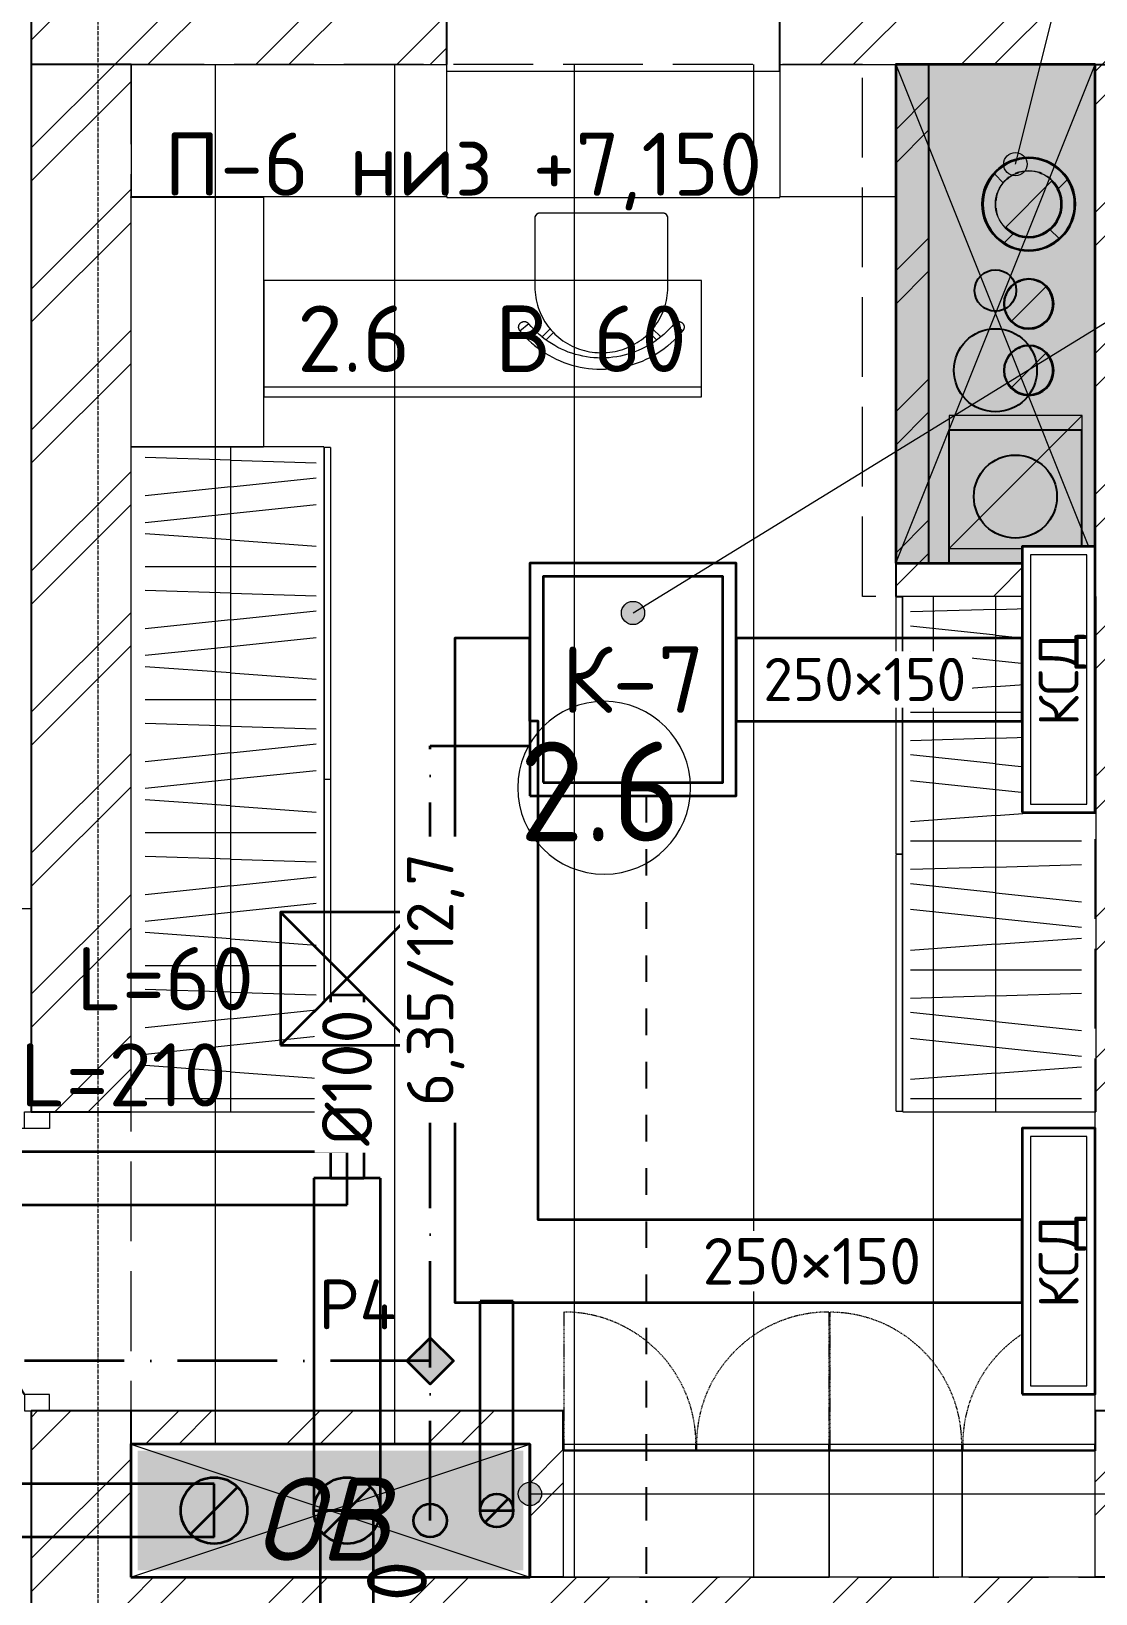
# Model space of a CAD drawing. Header units: millimetres. Extents: x -5016 to 22834, y -6019 to 18943.
# Drawn here: x 12400 to 15602, y 9000 to 13700 of the extents above; entities that cross this region are included whole.
import ezdxf
from ezdxf.enums import TextEntityAlignment as Align

# ---------------------------------------------------------------- set-up
doc = ezdxf.new("R2010")
doc.units = ezdxf.units.MM
for name, pattern in [('ОВ_ПУНКТ', [160, 80, -80]), ('ОВ_ШП', [460, 300, -80, 0, -80]), ('ОВ_ШТРИХ', [330, 240, -90]), ('Осевая 12-2-2', [16, 12, -2, 0, -2]), ('Сверху', [3.96875, 2.38125, -1.5875])]:
    doc.linetypes.add(name, pattern=pattern)
for name, color, linetype, lineweight in [('A-AREA-IDEN', 8, 'Continuous', 13), ('A-COLS', 8, 'Continuous', 13), ('A-DETL-GENF', 9, 'Continuous', 13), ('A-DOOR', 8, 'Continuous', 13), ('A-FLOR', 9, 'Continuous', 13), ('A-GLAZ', 8, 'Continuous', 13), ('A-WALL', 8, 'Continuous', 13), ('A-WALL-PATT', 8, 'Continuous', 13), ('G-ANNO-TEXT', 8, 'Continuous', 13), ('I-FURN', 9, 'Continuous', 13), ('S-GRID', 8, 'Continuous', 13), ('АР_подложка', 8, 'Continuous', 13), ('ОВ_В', 32, 'Continuous', 35), ('ОВ_выноски', 7, 'Continuous', 18), ('ОВ_Дренаж', 4, 'Continuous', 25), ('ОВ_зоны', 5, 'Continuous', 18), ('ОВ_марки', 7, 'Continuous', 18), ('ОВ_П', 5, 'Continuous', 35), ('ОВ_Рец', 6, 'Continuous', 35), ('ОВ_Фреон', 6, 'Continuous', 35), ('ОВ_шахты', 7, 'Continuous', 35)]:
    doc.layers.add(name, color=color, linetype=linetype, lineweight=lineweight)
doc.layers.add('A-DETL', color=9, linetype='Continuous', lineweight=13, true_color=0xc200a600)
doc.styles.add('GOST', font='isocpeur.ttf', dxfattribs={"width": 0.9})
doc.styles.add('GOST Common', font='GOST_Common.ttf', dxfattribs={"height": 300})
doc.styles.add('ISOCPEUR_I', font='isocpeui.ttf', dxfattribs={"height": 250})
pattern_1 = [(45, (0, 0), (-212.132, 212.132), []), (45, (0, 100), (-212.132, 212.132), [])]

# ---------------------------------------------------------------- blocks, each defined once
blk = doc.blocks.new('INT 18 Шкаф - INT 18 Шкаф-1564803-Этаж 2 - Планировка')
at = {"layer": 'A-DETL-GENF'}
for p, q in [((-960, 307), (-960, -207)), ((-880, 50), (-861.2, 307)), ((-827, 307), (-800, 50)), ((-720, 50), (-747, 307)), ((-640, 50), (-632.1, 307)), ((-560, 307), (-560, -207)), ((-480, 50), (-461.2, 307)), ((-427, 307), (-400, 50)), ((-320, 50), (-347, 307)), ((-240, 50), (-232.1, 307)), ((-160, 307), (-160, -207)), ((-80, 50), (-61.2, 307)), ((-27, 307), (0, 50)), ((80, 50), (53, 307)), ((160, 50), (167.9, 307)), ((240, 307), (240, -207)), ((320, 50), (338.8, 307)), ((373, 307), (400, 50)), ((480, 50), (453, 307)), ((560, 50), (567.9, 307)), ((640, 307), (640, -207)), ((720, 50), (738.8, 307)), ((773, 307), (800, 50)), ((880, 50), (853, 307)), ((960, 50), (967.9, 307)), ((-1000, 50), (-600, 50)), ((-880, 50), (-898.8, -207)), ((-800, 50), (-773, -207)), ((-720, 50), (-693, -207)), ((-640, 50), (-647.9, -207)), ((-600, 50), (-200, 50)), ((-480, 50), (-498.8, -207)), ((-400, 50), (-373, -207)), ((-320, 50), (-293, -207)), ((-240, 50), (-247.9, -207)), ((-200, 50), (200, 50)), ((-80, 50), (-98.8, -207)), ((0, 50), (27, -207)), ((80, 50), (107, -207)), ((160, 50), (152.1, -207)), ((200, 50), (600, 50)), ((320, 50), (301.2, -207)), ((400, 50), (427, -207)), ((480, 50), (507, -207)), ((560, 50), (552.1, -207)), ((600, 50), (1000, 50)), ((720, 50), (701.2, -207)), ((800, 50), (827, -207)), ((880, 50), (907, -207)), ((960, 50), (952.1, -207))]:
    blk.add_line(p, q, dxfattribs=at)
at = {"layer": 'I-FURN'}
for p, q in [((-1000, 350), (1000, 350)), ((-1000, 350), (-1000, -230)), ((1000, -230), (1000, 350)), ((1000, -230), (-1000, -230)), ((-998.5, -232), (-0.8, -232)), ((-998.5, -232), (-998.5, -250)), ((-0.8, -250), (-0.8, -232)), ((0.8, -232), (998.5, -232)), ((0.8, -232), (0.8, -250)), ((998.5, -250), (998.5, -232)), ((-0.8, -250), (-998.5, -250)), ((998.5, -250), (0.8, -250))]:
    blk.add_line(p, q, dxfattribs=at)
blk = doc.blocks.new('INT 19 Дверь межкомнатная одностворчатая - 900 х 2370 _800_ Глухое П-НАР-1569046-Этаж 2 - Планировка')
at = {"layer": 'A-DOOR', "lineweight": 25}
blk.add_line((-400, 170), (292.8, 570), dxfattribs=at)
at = {"layer": 'A-DOOR'}
for p, q in [((-400, 170), (-450, 170)), ((-450, 170), (-450, 95)), ((-400, 95), (-400, 170)), ((400, 95), (400, 170)), ((400, 170), (450, 170)), ((450, 170), (450, 95)), ((-450, 95), (-400, 95)), ((450, 95), (400, 95))]:
    blk.add_line(p, q, dxfattribs=at)
blk.add_arc((-400, 170), 800, 360, 30, dxfattribs=at)
blk = doc.blocks.new('INT 20 Окно Прямоугольник 1ст - INT 20 Окно Прямоугольник 1ст 1000-3000h остекление-V7-Этаж 2 - Планировка')
at = {"layer": 'A-GLAZ'}
for p, q in [((460, 240), (-460, 240)), ((-500, 130), (-400, 130)), ((-470, 130), (-500, 130)), ((-470, 70), (-470, 130)), ((-400, 130), (-470, 130)), ((-470, 130), (-470, 70)), ((400, 130), (500, 130)), ((470, 130), (400, 130)), ((500, 130), (470, 130)), ((470, 130), (470, 70)), ((470, 70), (470, 130)), ((-500, 70), (-470, 70)), ((-400, 70), (-500, 70)), ((-470, 70), (-400, 70)), ((500, 70), (400, 70)), ((400, 70), (470, 70)), ((470, 70), (500, 70)), ((-500, -220), (500, -220)), ((500, -220), (500, -200))]:
    blk.add_line(p, q, dxfattribs=at)
blk = doc.blocks.new('INT 18 Шкаф-ящики - INT 18 Шкаф-ящики-1565588-Этаж 2 - Планировка')
at = {"layer": 'I-FURN'}
for p, q in [((500.75, 320), (-500.75, 320)), ((-500.75, 320), (-500.75, 318)), ((500.75, 318), (500.75, 320))]:
    blk.add_line(p, q, dxfattribs=at)
blk = doc.blocks.new('INT Стул Delo Нра - INT Стул Delo Нра-V12-Этаж 2 - Планировка')
at = {"layer": 'I-FURN'}
for p, q in [((2, 195), (-2, 195)), ((-2, 195), (2, 195)), ((-178.4, 147.6), (-154, 122.9)), ((-143.3, 133.4), (-165.6, 156.1)), ((165.6, 156.1), (143.4, 133.5)), ((154.2, 123.1), (178.4, 147.6)), ((-218.7, 107.5), (-245, 129)), ((245, 129), (218.7, 107.5)), ((-200, -3), (-200, -210)), ((200, -210), (200, -3)), ((-185, -225), (185, -225))]:
    blk.add_line(p, q, dxfattribs=at)
at = {"layer": 'I-FURN', "flags": 128}
for points in [[(0, 245), (-12.7, 244.7), (-25.3, 244), (-37.9, 242.7), (-50.5, 241), (-62.9, 238.7), (-75.3, 235.9), (-87.5, 232.7), (-99.6, 228.9), (-111.6, 224.7), (-123.3, 220), (-134.9, 214.8), (-146.3, 209.2), (-157.4, 203.1), (-168.2, 196.6), (-178.8, 189.7), (-189.1, 182.3), (-199.2, 174.6), (-200, 173.9)], [(200, 173.9), (190, 181.7), (179.7, 189.1), (169.2, 196), (158.3, 202.6), (147.2, 208.7), (135.9, 214.4), (124.3, 219.6), (112.6, 224.3), (100.7, 228.6), (88.6, 232.4), (76.3, 235.7), (64, 238.5), (51.5, 240.8), (39, 242.6), (26.4, 243.9), (13.8, 244.7), (1.1, 245), (0, 245)], [(-2, 195), (-9.9, 194.8), (-17.8, 194.4), (-25.7, 193.6), (-33.5, 192.5), (-41.3, 191.1), (-49.1, 189.3), (-56.7, 187.3), (-64.3, 184.9), (-71.8, 182.3), (-79.1, 179.4), (-86.3, 176.1), (-93.4, 172.6), (-100.4, 168.8), (-107.2, 164.8), (-113.8, 160.4), (-120.2, 155.8), (-126.5, 151), (-132.6, 145.9), (-138.4, 140.5), (-144, 134.9), (-149.4, 129.2), (-154.6, 123.2), (-159.5, 117), (-164.2, 110.6), (-168.6, 104), (-172.8, 97.2), (-176.6, 90.3), (-180.2, 83.3), (-183.5, 76.1), (-186.5, 68.7), (-189.3, 61.3), (-191.7, 53.8), (-193.8, 46.1), (-195.6, 38.4), (-197.1, 30.7), (-198.3, 22.8), (-199.2, 15), (-199.7, 7.1), (-200, -0.9), (-200, -3)], [(-178.5, 147.5), (-169.6, 154.5), (-160.4, 161.1), (-151, 167.3), (-141.3, 173.1), (-131.4, 178.6), (-121.3, 183.7), (-111, 188.3), (-100.5, 192.5), (-89.9, 196.3), (-79.1, 199.7), (-68.1, 202.7), (-57.1, 205.2), (-46, 207.2), (-34.8, 208.8), (-23.6, 210), (-12.3, 210.7), (-1, 211), (0, 211)], [(0, 211), (11.3, 210.8), (22.6, 210.1), (33.8, 209), (45, 207.4), (56.2, 205.4), (67.2, 202.9), (78.1, 200), (88.9, 196.6), (99.6, 192.9), (110.1, 188.7), (120.4, 184.1), (130.6, 179.1), (140.5, 173.6), (150.2, 167.8), (159.6, 161.6), (168.8, 155), (177.8, 148.1), (178.5, 147.5)], [(200, -3), (199.8, 4.9), (199.4, 12.8), (198.6, 20.7), (197.5, 28.5), (196.1, 36.3), (194.3, 44.1), (192.3, 51.7), (189.9, 59.3), (187.3, 66.8), (184.4, 74.1), (181.1, 81.3), (177.6, 88.4), (173.8, 95.4), (169.8, 102.2), (165.4, 108.8), (160.8, 115.2), (156, 121.5), (150.9, 127.6), (145.5, 133.4), (139.9, 139), (134.2, 144.4), (128.2, 149.6), (122, 154.5), (115.6, 159.2), (109, 163.6), (102.2, 167.8), (95.3, 171.6), (88.3, 175.2), (81.1, 178.5), (73.7, 181.5), (66.3, 184.3), (58.8, 186.7), (51.1, 188.8), (43.4, 190.6), (35.7, 192.1), (27.8, 193.3), (20, 194.2), (12.1, 194.7), (4.1, 195), (2, 195)], [(-200, 173.9), (-209.7, 165.7), (-219, 157.1), (-228, 148.2), (-236.6, 138.9), (-244.8, 129.2), (-245, 129)], [(-218.7, 107.5), (-211.4, 116.1), (-203.7, 124.4), (-195.7, 132.3), (-187.4, 140), (-178.7, 147.3), (-178.5, 147.5)], [(178.5, 147.5), (187.2, 140.2), (195.5, 132.5), (203.5, 124.6), (211.2, 116.3), (218.5, 107.7), (218.7, 107.5)], [(245, 129), (236.8, 138.6), (228.2, 147.9), (219.2, 156.9), (209.9, 165.5), (200.2, 173.7), (200, 173.9)], [(-218.7, 107.5), (-219.1, 106.9), (-219.6, 106.4), (-220.1, 106), (-220.6, 105.5), (-221.1, 105.1), (-221.6, 104.6), (-222.2, 104.2), (-222.8, 103.9), (-223.3, 103.5), (-223.9, 103.2), (-224.5, 102.9), (-225.2, 102.6), (-225.8, 102.3), (-226.4, 102.1), (-227.1, 101.9), (-227.7, 101.7), (-228.4, 101.6), (-229.1, 101.5), (-229.7, 101.4), (-230.4, 101.3), (-231.1, 101.2), (-231.8, 101.2), (-232.5, 101.2), (-233.1, 101.3), (-233.8, 101.3), (-234.5, 101.4), (-235.2, 101.6), (-235.8, 101.7), (-236.5, 101.9), (-237.1, 102.1), (-237.8, 102.3), (-238.4, 102.5), (-239, 102.8), (-239.6, 103.1), (-240.2, 103.4), (-240.8, 103.8), (-241.4, 104.2), (-241.9, 104.5), (-242.5, 105), (-243, 105.4), (-243.5, 105.9), (-244, 106.3), (-244.5, 106.8), (-244.9, 107.3), (-245.3, 107.9), (-245.7, 108.4), (-246.1, 109), (-246.5, 109.6), (-246.8, 110.1), (-247.1, 110.8), (-247.4, 111.4), (-247.7, 112), (-247.9, 112.6), (-248.1, 113.3), (-248.3, 113.9), (-248.5, 114.6), (-248.6, 115.3), (-248.7, 115.9), (-248.8, 116.6), (-248.8, 117.3), (-248.8, 118), (-248.8, 118.6), (-248.8, 119.3), (-248.8, 120), (-248.7, 120.7), (-248.6, 121.4), (-248.4, 122), (-248.3, 122.7), (-248.1, 123.3), (-247.8, 124), (-247.6, 124.6), (-247.3, 125.2), (-247, 125.8), (-246.7, 126.4), (-246.4, 127), (-246, 127.6), (-245.6, 128.2), (-245.2, 128.7), (-245, 129)], [(245, 129), (245.4, 128.5), (245.8, 127.9), (246.2, 127.3), (246.5, 126.8), (246.9, 126.2), (247.2, 125.6), (247.5, 124.9), (247.7, 124.3), (248, 123.7), (248.2, 123), (248.3, 122.4), (248.5, 121.7), (248.6, 121), (248.7, 120.4), (248.8, 119.7), (248.8, 119), (248.8, 118.3), (248.8, 117.7), (248.8, 117), (248.7, 116.3), (248.6, 115.6), (248.5, 115), (248.4, 114.3), (248.2, 113.6), (248, 113), (247.8, 112.3), (247.6, 111.7), (247.3, 111.1), (247, 110.5), (246.7, 109.9), (246.3, 109.3), (245.9, 108.7), (245.6, 108.2), (245.1, 107.6), (244.7, 107.1), (244.2, 106.6), (243.8, 106.1), (243.3, 105.6), (242.8, 105.2), (242.2, 104.8), (241.7, 104.4), (241.1, 104), (240.5, 103.6), (240, 103.3), (239.4, 103), (238.7, 102.7), (238.1, 102.4), (237.5, 102.2), (236.8, 102), (236.2, 101.8), (235.5, 101.6), (234.8, 101.5), (234.2, 101.4), (233.5, 101.3), (232.8, 101.3), (232.1, 101.2), (231.5, 101.2), (230.8, 101.3), (230.1, 101.3), (229.4, 101.4), (228.8, 101.5), (228.1, 101.6), (227.4, 101.8), (226.8, 102), (226.1, 102.2), (225.5, 102.5), (224.9, 102.7), (224.3, 103), (223.7, 103.3), (223.1, 103.7), (222.5, 104), (221.9, 104.4), (221.4, 104.8), (220.9, 105.3), (220.4, 105.7), (219.9, 106.2), (219.4, 106.7), (218.9, 107.2), (218.7, 107.5)], [(-200, -210), (-200, -210.6), (-200, -211.2), (-199.9, -211.8), (-199.8, -212.4), (-199.7, -213), (-199.6, -213.6), (-199.4, -214.1), (-199.2, -214.7), (-199, -215.3), (-198.8, -215.8), (-198.6, -216.4), (-198.3, -216.9), (-198, -217.5), (-197.7, -218), (-197.4, -218.5), (-197, -219), (-196.7, -219.4), (-196.3, -219.9), (-195.9, -220.3), (-195.5, -220.8), (-195, -221.2), (-194.6, -221.6), (-194.1, -221.9), (-193.6, -222.3), (-193.1, -222.6), (-192.6, -222.9), (-192.1, -223.2), (-191.5, -223.5), (-191, -223.8), (-190.4, -224), (-189.9, -224.2), (-189.3, -224.4), (-188.7, -224.5), (-188.1, -224.7), (-187.5, -224.8), (-187, -224.9), (-186.4, -224.9), (-185.8, -225), (-185.2, -225), (-185, -225)], [(185, -225), (185.6, -225), (186.2, -225), (186.8, -224.9), (187.4, -224.8), (188, -224.7), (188.6, -224.6), (189.1, -224.4), (189.7, -224.2), (190.3, -224), (190.8, -223.8), (191.4, -223.6), (191.9, -223.3), (192.5, -223), (193, -222.7), (193.5, -222.4), (194, -222), (194.4, -221.7), (194.9, -221.3), (195.3, -220.9), (195.8, -220.5), (196.2, -220), (196.6, -219.6), (196.9, -219.1), (197.3, -218.6), (197.6, -218.1), (197.9, -217.6), (198.2, -217.1), (198.5, -216.5), (198.8, -216), (199, -215.4), (199.2, -214.9), (199.4, -214.3), (199.5, -213.7), (199.7, -213.1), (199.8, -212.5), (199.9, -212), (199.9, -211.4), (200, -210.8), (200, -210.2), (200, -210)]]:
    blk.add_lwpolyline(points, dxfattribs=at)
at = {"layer": 'I-FURN'}
for centre, radius, start, end in [((-2, -3), 198, 90, 92.1537), ((2, -3), 198, 87.8463, 90), ((2, -3), 198, 45, 48.355), ((-2, -3), 198, 135, 138.355), ((-2, -3), 198, 177.8463, 180), ((2, -3), 198, 0, 2.1537), ((-185, -210), 15, 180, 270), ((-185, -210), 15, 180, 270), ((-185, -210), 15, 210, 240), ((185, -210), 15, 270, 0), ((185, -210), 15, 270, 360), ((185, -210), 15, 300, 330)]:
    blk.add_arc(centre, radius, start, end, dxfattribs=at)
blk = doc.blocks.new('INT 18 Шкаф - INT 18 Шкаф-1566051-Этаж 2 - Планировка')
at = {"layer": 'I-FURN', "color": 8, "linetype": 'Сверху', "true_color": 0x808080}
blk.add_line((-198.5, 447), (-198.5, 50), dxfattribs=at)
at = {"layer": 'I-FURN'}
for p, q in [((-198.5, 50), (198.5, 50)), ((-198.5, 50), (-198.5, 32)), ((198.5, 32), (198.5, 50)), ((-200, 30), (-200, -350)), ((-200, 30), (200, 30)), ((198.5, 32), (-198.5, 32)), ((200, -350), (200, 30)), ((200, -350), (-200, -350))]:
    blk.add_line(p, q, dxfattribs=at)
at = {"layer": 'I-FURN', "color": 8, "linetype": 'Сверху', "true_color": 0x808080}
blk.add_arc((-198.5, 50), 397, 0, 90, dxfattribs=at)
blk = doc.blocks.new('INT 18 Шкаф - INT 18 Шкаф-1566081-Этаж 2 - Планировка')
at = {"layer": 'I-FURN'}
for p, q in [((-200, 350), (200, 350)), ((-200, 350), (-200, -30)), ((200, -30), (200, 350)), ((200, -30), (-200, -30)), ((-198.5, -32), (198.5, -32)), ((-198.5, -32), (-198.5, -50)), ((198.5, -50), (198.5, -32)), ((198.5, -50), (-198.5, -50))]:
    blk.add_line(p, q, dxfattribs=at)
at = {"layer": 'I-FURN', "color": 8, "linetype": 'Сверху', "true_color": 0x808080}
blk.add_line((-198.5, -447), (-198.5, -50), dxfattribs=at)
blk.add_arc((-198.5, -50), 397, 270, 360, dxfattribs=at)
blk = doc.blocks.new('INT 18 Шкаф - INT 18 Шкаф-1610074-Этаж 2 - Планировка')
at = {"layer": 'I-FURN', "color": 8, "linetype": 'Сверху', "true_color": 0x808080}
for p, q in [((-398.5, 447.7), (-398.5, 50)), ((398.5, 447.7), (398.5, 50))]:
    blk.add_line(p, q, dxfattribs=at)
at = {"layer": 'I-FURN'}
for p, q in [((-398.5, 50), (-0.8, 50)), ((-398.5, 50), (-398.5, 32)), ((-0.8, 32), (-0.8, 50)), ((0.8, 50), (398.5, 50)), ((0.8, 50), (0.8, 32)), ((398.5, 32), (398.5, 50)), ((-400, 30), (-400, -350)), ((-400, 30), (400, 30)), ((-0.8, 32), (-398.5, 32)), ((398.5, 32), (0.8, 32)), ((400, -350), (400, 30)), ((400, -350), (-400, -350))]:
    blk.add_line(p, q, dxfattribs=at)
at = {"layer": 'I-FURN', "color": 8, "linetype": 'Сверху', "true_color": 0x808080}
for centre, start, end in [((-398.5, 50), 0, 90), ((398.5, 50), 90, 180)]:
    blk.add_arc(centre, 397.7, start, end, dxfattribs=at)
blk = doc.blocks.new('INT 18 Шкаф - INT 18 Шкаф-1566147-Этаж 2 - Планировка')
at = {"layer": 'I-FURN'}
for p, q in [((-475, 350), (475, 350)), ((-475, 350), (-475, -48)), ((475, -48), (475, 350)), ((475, -48), (-475, -48))]:
    blk.add_line(p, q, dxfattribs=at)
blk = doc.blocks.new('INT 18 Шкаф - INT 18 Шкаф-1609325-Этаж 2 - Планировка')
at = {"layer": 'I-FURN'}
for p, q in [((-174.25, 48), (-174.25, -350)), ((-174.25, 48), (174.25, 48)), ((174.25, -350), (174.25, 48)), ((174.25, -350), (-174.25, -350))]:
    blk.add_line(p, q, dxfattribs=at)
blk = doc.blocks.new('INT 18 Шкаф - INT 18 Шкаф-1566207-Этаж 2 - Планировка')
at = {"layer": 'I-FURN'}
for p, q in [((-375, 48), (-375, -350)), ((-375, 48), (375, 48)), ((375, -350), (375, 48)), ((375, -350), (-375, -350))]:
    blk.add_line(p, q, dxfattribs=at)
blk = doc.blocks.new('INT 18 Шкаф - INT 18 Шкаф-1610279-Этаж 2 - Планировка')
at = {"layer": 'A-DETL-GENF'}
for p, q in [((-736.3, -307), (-736.3, 207)), ((-658.8, -50), (-677.6, 207)), ((-581.3, -50), (-554.3, 207)), ((-503.8, -50), (-476.8, 207)), ((-426.3, -50), (-434.1, 207)), ((-348.8, -307), (-348.8, 207)), ((-271.3, -50), (-290.1, 207)), ((-193.8, -50), (-166.8, 207)), ((-116.3, -50), (-89.2, 207)), ((-38.8, -50), (-46.6, 207)), ((38.8, -307), (38.8, 207)), ((116.3, -50), (97.4, 207)), ((193.8, -50), (220.8, 207)), ((271.3, -50), (298.3, 207)), ((348.8, -50), (340.9, 207)), ((426.3, -307), (426.3, 207)), ((503.8, -50), (484.9, 207)), ((581.3, -50), (608.3, 207)), ((658.8, -50), (685.8, 207)), ((736.3, -50), (728.4, 207)), ((-775, -50), (-387.5, -50)), ((-658.8, -50), (-639.9, -307)), ((-608.3, -307), (-581.3, -50)), ((-503.8, -50), (-530.8, -307)), ((-426.3, -50), (-418.4, -307)), ((-387.5, -50), (0, -50)), ((-271.3, -50), (-252.4, -307)), ((-220.8, -307), (-193.8, -50)), ((-116.3, -50), (-143.3, -307)), ((-38.8, -50), (-30.9, -307)), ((0, -50), (387.5, -50)), ((116.3, -50), (135.1, -307)), ((166.8, -307), (193.8, -50)), ((271.3, -50), (244.3, -307)), ((348.8, -50), (356.6, -307)), ((387.5, -50), (775, -50)), ((503.8, -50), (522.6, -307)), ((554.3, -307), (581.3, -50)), ((658.8, -50), (631.8, -307)), ((736.3, -50), (744.1, -307))]:
    blk.add_line(p, q, dxfattribs=at)
at = {"layer": 'I-FURN'}
for p, q in [((-773.5, 250), (-0.8, 250)), ((-773.5, 250), (-773.5, 232)), ((-0.8, 232), (-0.8, 250)), ((0.8, 250), (773.5, 250)), ((0.8, 250), (0.8, 232)), ((773.5, 232), (773.5, 250)), ((-775, 230), (-775, -350)), ((-775, 230), (775, 230)), ((-0.8, 232), (-773.5, 232)), ((773.5, 232), (0.8, 232)), ((775, -350), (775, 230)), ((775, -350), (-775, -350))]:
    blk.add_line(p, q, dxfattribs=at)
blk = doc.blocks.new('INT Марка помещения - Номер помещения _ Площадь _ Имя-1615504-Этаж 2 - Планировка')
at = {"layer": 'A-AREA-IDEN'}
for start, end in [(360, 180), (180, 360)]:
    blk.add_arc((0, 0), 2.6, start, end, dxfattribs=at)
blk = doc.blocks.new('АР_План_2_этажа')
at = {"layer": 'A-COLS'}
h = blk.add_hatch(dxfattribs=at)
h.set_pattern_fill('FP_4', color=256, style=0, pattern_type=2)
h.set_pattern_definition([(45, (0, 0), (-141.4214, 141.4214), []), (135, (0, 0), (-141.4214, -141.4214), [])])
h.paths.add_polyline_path([(17568.2, 17714.6), (17607.1, 17720.2), (17642.8, 17736.6), (17672.5, 17762.3), (17693.7, 17795.3), (17704.8, 17834.9), (17704.8, 17872.3), (17693.7, 17910), (17672.5, 17943), (17642.8, 17968.7), (17607.1, 17985.1), (17568.2, 17990.6), (17529.3, 17985.1), (17492.2, 17967.5), (17463.9, 17943), (17442.7, 17910), (17431.6, 17872.3), (17431.6, 17833), (17442.7, 17795.3), (17463.9, 17762.3), (17493.6, 17736.6), (17529.3, 17720.2), (17554.5, 17716.6)])
h.paths.add_polyline_path([(17568.2, 17752.6), (17534, 17758.7), (17503.9, 17776), (17481.6, 17802.6), (17471.6, 17826.8), (17468.2, 17852.6), (17471.6, 17878.5), (17481.6, 17902.6), (17497.5, 17923.4), (17518.2, 17939.2), (17542.3, 17949.2), (17568.2, 17952.6), (17594.1, 17949.2), (17618.2, 17939.2), (17638.1, 17922.5), (17654.8, 17902.6), (17666.7, 17870), (17666.5, 17834.9), (17654.8, 17802.6), (17632.5, 17776), (17602.4, 17758.7)])
at = {"layer": 'A-DETL-GENF'}
for points in [[(17497.5, 17781.9), (17638.9, 17923.4), (17618.2, 17939.2), (17594.1, 17949.2), (17568.2, 17952.6), (17542.3, 17949.2), (17518.2, 17939.2), (17497.5, 17923.4), (17481.6, 17902.6), (17471.6, 17878.5), (17468.2, 17852.6), (17471.6, 17826.8), (17481.6, 17802.6)], [(17516.6, 17501), (17619.8, 17604.3), (17604.7, 17615.9), (17587.1, 17623.2), (17568.2, 17625.6), (17549.3, 17623.2), (17531.7, 17615.9), (17516.6, 17604.3), (17505, 17589.1), (17497.4, 17569.7), (17495.2, 17552.6), (17497.7, 17533.7), (17505, 17516.1)], [(17516.6, 17301), (17619.8, 17404.3), (17604.7, 17415.9), (17587.1, 17423.2), (17568.2, 17425.6), (17549.3, 17423.2), (17531.7, 17415.9), (17516.6, 17404.3), (17505, 17389.1), (17497.7, 17371.5), (17495.2, 17352.6), (17497.7, 17333.7), (17505, 17316.1), (17513.9, 17304.5)]]:
    blk.add_hatch(color=256, dxfattribs=at).paths.add_polyline_path(points)
at = {"layer": 'A-WALL-PATT', "lineweight": 9}
h = blk.add_hatch(dxfattribs=at)
h.set_pattern_fill('FP_1', color=256, style=0, pattern_type=2)
h.set_pattern_definition(pattern_1)
h.paths.add_polyline_path([(21468.2, 18272.6), (21968.2, 18272.6), (21968.2, 18672.6), (21468.2, 18672.6)])
h.paths.add_polyline_path([(18096, 18272.6), (18468.2, 18272.6), (18468.2, 18672.6), (16818.2, 18672.6), (16818.2, 18272.6), (17373.9, 18272.6)])
h.paths.add_polyline_path([(15818.2, 18272.6), (15818.2, 18672.6), (14568.2, 18672.6), (14568.2, 18272.6), (15207.8, 18272.6)])
h = blk.add_hatch(dxfattribs=at)
h.set_pattern_fill('FP_1', color=256, style=0, pattern_type=2)
h.set_pattern_definition(pattern_1)
h.paths.add_polyline_path([(14568.2, 11122.6), (14868.2, 11122.6), (14868.2, 11822.6), (14568.2, 11822.6), (14568.2, 11204.9)])
h.paths.add_polyline_path([(14568.2, 12622.6), (14868.2, 12622.6), (14868.2, 14222.6), (14568.2, 14222.6), (14568.2, 12796.1)])
h.paths.add_polyline_path([(14868.2, 15122.6), (14868.2, 18272.6), (14568.2, 18272.6), (14568.2, 15122.6)])
h = blk.add_hatch(dxfattribs=at)
h.set_pattern_fill('FP_1', color=256, style=0, pattern_type=2)
h.set_pattern_definition(pattern_1)
h.paths.add_polyline_path([(17168.2, 16772.6), (17268.2, 16772.6), (17268.2, 18272.6), (17168.2, 18272.6), (17168.2, 17039.3)])
h = blk.add_hatch(dxfattribs=at)
h.set_pattern_fill('FP_1', color=256, style=0, pattern_type=2)
h.set_pattern_definition(pattern_1)
h.paths.add_polyline_path([(17968.2, 13722.6), (17968.2, 14222.6), (17768.2, 14222.6), (17768.2, 13722.6)])
h.paths.add_polyline_path([(17968.2, 15122.6), (17968.2, 18272.6), (17768.2, 18272.6), (17768.2, 16672.6), (17769.7, 16672.6), (17769.7, 15122.6)])
h = blk.add_hatch(dxfattribs=at)
h.set_pattern_fill('FP_1', color=256, style=0, pattern_type=2)
h.set_pattern_definition(pattern_1)
h.paths.add_polyline_path([(17768.2, 16672.6), (17768.2, 16772.6), (17168.2, 16772.6), (17168.2, 16672.6), (17189.7, 16672.6)])
h = blk.add_hatch(dxfattribs=at)
h.set_pattern_fill('FP_1', color=256, style=0, pattern_type=2)
h.set_pattern_definition(pattern_1)
h.paths.add_polyline_path([(16068.2, 14122.6), (16168.2, 14122.6), (16168.2, 14222.6), (14868.2, 14222.6), (14868.2, 14122.6), (15207.8, 14122.6)])
h = blk.add_hatch(dxfattribs=at)
h.set_pattern_fill('FP_1', color=256, style=0, pattern_type=2)
h.set_pattern_definition(pattern_1)
h.paths.add_polyline_path([(16168.2, 13722.6), (16168.2, 14122.6), (16068.2, 14122.6), (16068.2, 13722.6)])
h = blk.add_hatch(dxfattribs=at)
h.set_pattern_fill('FP_1', color=256, style=0, pattern_type=2)
h.set_pattern_definition(pattern_1)
h.paths.add_polyline_path([(21968.2, 13422.6), (21968.2, 13722.6), (19468.2, 13722.6), (19468.2, 13422.6), (21706.3, 13422.6)])
h.paths.add_polyline_path([(18668.2, 13422.6), (18668.2, 13722.6), (14868.2, 13722.6), (14868.2, 13422.6), (18096, 13422.6)])
at = {"layer": 'A-COLS', "lineweight": 25}
for centre, radius, start, end in [((17568.2, 17852.6), 140, 90, 270), ((17568.2, 17852.6), 138, 90, 270), ((17568.2, 17852.6), 138, 90, 270), ((17568.2, 17852.6), 140, 270, 90), ((17568.2, 17852.6), 138, 270, 90), ((17568.2, 17852.6), 138, 270, 90), ((17568.2, 17852.6), 100, 126.6454, 132.023), ((17568.2, 17852.6), 100, 126.6454, 132.023), ((17568.2, 17852.6), 100, 107.977, 113.3546), ((17568.2, 17852.6), 100, 107.977, 113.3546), ((17568.2, 17852.6), 100, 270, 44.9617), ((17568.2, 17852.6), 100, 270, 44.9617), ((17568.2, 17852.6), 98, 270, 44.9617), ((17568.2, 17852.6), 100, 66.6454, 72.023), ((17568.2, 17852.6), 100, 66.6454, 72.023), ((17568.2, 17852.6), 100, 47.977, 53.3546), ((17568.2, 17852.6), 100, 47.977, 53.3546), ((17568.2, 17852.6), 100, 167.977, 173.3546), ((17568.2, 17852.6), 100, 167.977, 173.3546), ((17568.2, 17852.6), 100, 186.6454, 192.023), ((17568.2, 17852.6), 100, 186.6454, 192.023), ((17568.2, 17852.6), 100, 224.9617, 270), ((17568.2, 17852.6), 100, 224.9617, 270), ((17568.2, 17852.6), 98, 224.9617, 270), ((17568.2, 17552.6), 75, 90, 270), ((17568.2, 17552.6), 75, 270, 90), ((17568.2, 17552.6), 73, 154.9712, 160.0288), ((17568.2, 17552.6), 73, 109.9712, 115.0288), ((17568.2, 17552.6), 73, 270, 45), ((17568.2, 17552.6), 73, 64.9712, 70.0288), ((17568.2, 17552.6), 73, 199.9712, 205.0288), ((17568.2, 17552.6), 73, 225, 270), ((17568.2, 17352.6), 75, 90, 270), ((17568.2, 17352.6), 73, 109.9712, 115.0288), ((17568.2, 17352.6), 75, 270, 90), ((17568.2, 17352.6), 73, 270, 45), ((17568.2, 17352.6), 73, 64.9712, 70.0288), ((17568.2, 17352.6), 73, 154.9712, 160.0288), ((17568.2, 17352.6), 73, 199.9712, 205.0288), ((17568.2, 17352.6), 73, 225, 270)]:
    blk.add_arc(centre, radius, start, end, dxfattribs=at)
at = {"layer": 'A-DETL', "color": 7}
for p, q in [((17728.4, 17216.8), (17328.4, 17216.8)), ((17328.4, 17216.8), (17328.4, 16816.8)), ((17328.4, 16816.8), (17728.4, 17216.8)), ((17728.4, 16816.8), (17728.4, 17216.8)), ((17328.4, 16816.8), (17728.4, 16816.8))]:
    blk.add_line(p, q, dxfattribs=at)
at = {"layer": 'A-DETL-GENF'}
for p, q in [((17497.5, 17781.9), (17638.9, 17923.4)), ((17516.6, 17501), (17619.8, 17604.3)), ((17516.6, 17301), (17619.8, 17404.3))]:
    blk.add_line(p, q, dxfattribs=at)
for centre, radius in [((17568.2, 17852.6), 100), ((17568.2, 17552.6), 73), ((17568.2, 17352.6), 73)]:
    blk.add_arc(centre, radius, 45, 225, dxfattribs=at)
at = {"layer": 'A-FLOR'}
blk.add_line((14568.2, 15732.6), (13218.2, 15732.6), dxfattribs=at)
at = {"layer": 'A-WALL', "lineweight": 25}
for p, q in [((14568.2, 19972.6), (14568.2, 15122.6)), ((15818.2, 18272.6), (15818.2, 18672.6)), ((16818.2, 18672.6), (16818.2, 18272.6)), ((14868.2, 18272.6), (14568.2, 18272.6)), ((16818.2, 18272.6), (16819.7, 18272.6)), ((17168.2, 18272.6), (18468.2, 18272.6)), ((17268.2, 16772.6), (17268.2, 18272.6)), ((17768.2, 18272.6), (17768.2, 16672.6)), ((14868.2, 17872.6), (14868.2, 17874.6)), ((17168.2, 17874.6), (17168.2, 16672.6)), ((17768.2, 16772.6), (17268.2, 16772.6)), ((17168.2, 16672.6), (17189.7, 16672.6)), ((14568.2, 15122.6), (14868.2, 15122.6)), ((14568.2, 14222.6), (14568.2, 12622.6)), ((16168.2, 14222.6), (14568.2, 14222.6)), ((14868.2, 13722.6), (14868.2, 14222.6)), ((16168.2, 14102.6), (16168.2, 14222.6)), ((17968.2, 14222.6), (17768.2, 14222.6)), ((17768.2, 14222.6), (17768.2, 14102.6)), ((14868.2, 14122.6), (16068.2, 14122.6)), ((16068.2, 14122.6), (16068.2, 13722.6)), ((16168.2, 13722.6), (14868.2, 13722.6)), ((18668.2, 13722.6), (17768.2, 13722.6))]:
    blk.add_line(p, q, dxfattribs=at)
at = {"layer": 'S-GRID', "color": 251, "linetype": 'Осевая 12-2-2', "true_color": 0x646464}
blk.add_line((14768.2, 22574.8), (14768.2, -1346.2), dxfattribs=at)
at = {"layer": 'A-AREA-IDEN', "xscale": 99.99999999999993, "yscale": 99.99999999999993, "zscale": 99.99999999999993}
blk.add_blockref('INT Марка помещения - Номер помещения _ Площадь _ Имя-1615504-Этаж 2 - Планировка', (16291.3, 16097.4), dxfattribs=at)
at = {"layer": 'A-DOOR', "lineweight": 25, "rotation": 89.99999999999993}
blk.add_blockref('INT 19 Дверь межкомнатная одностворчатая - 900 х 2370 _800_ Глухое П-НАР-1569046-Этаж 2 - Планировка', (14718.2, 14672.6), dxfattribs=at)
at = {"layer": 'A-GLAZ'}
blk.add_blockref('INT 20 Окно Прямоугольник 1ст - INT 20 Окно Прямоугольник 1ст 1000-3000h остекление-V7-Этаж 2 - Планировка', (16318.2, 18472.6), dxfattribs=at)
at = {"layer": 'I-FURN'}
for name, p in [('INT 18 Шкаф - INT 18 Шкаф-1566147-Этаж 2 - Планировка', (15343.2, 17922.6)), ('INT 18 Шкаф - INT 18 Шкаф-1610074-Этаж 2 - Планировка', (16568.2, 14072.6)), ('INT 18 Шкаф - INT 18 Шкаф-1566051-Этаж 2 - Планировка', (17168.2, 14072.6))]:
    blk.add_blockref(name, p, dxfattribs=at)
for name, p, rotation in [('INT 18 Шкаф - INT 18 Шкаф-1609325-Этаж 2 - Планировка', (16993.9, 17922.6), 180), ('INT 18 Шкаф - INT 18 Шкаф-1566207-Этаж 2 - Планировка', (15218.2, 17497.6), 269.9999999999995), ('INT 18 Шкаф-ящики - INT 18 Шкаф-ящики-1565588-Этаж 2 - Планировка', (16318.9, 18192.6), 180), ('INT Стул Delo Нра - INT Стул Delo Нра-V12-Этаж 2 - Планировка', (16282.9, 17600.9), 180), ('INT 18 Шкаф - INT 18 Шкаф-1564803-Этаж 2 - Планировка', (15218.2, 16122.6), 89.99999999999977), ('INT 18 Шкаф - INT 18 Шкаф-1610279-Этаж 2 - Планировка', (17419.7, 15897.6), 90.00000000000344), ('INT 18 Шкаф - INT 18 Шкаф-1566081-Этаж 2 - Планировка', (17568.2, 14072.6), 180)]:
    blk.add_blockref(name, p, dxfattribs=dict(at, rotation=rotation))
at = {"layer": 'A-AREA-IDEN', "insert": (16035.9, 16236.1), "char_height": 300, "width": 625.316, "attachment_point": 1, "style": 'GOST Common'}
blk.add_mtext('2.6', dxfattribs=at)
at = {"layer": 'G-ANNO-TEXT', "insert": (15238.1, 14022.2), "char_height": 250, "width": 497.046, "attachment_point": 1, "style": 'ISOCPEUR_I'}
blk.add_mtext('ОВ', dxfattribs=at)

msp = doc.modelspace()

# ---------------------------------------------------------------- block references
at = {"layer": 'АР_подложка'}
msp.add_blockref('АР_План_2_этажа', (-2168, -4673), dxfattribs=at)

# ---------------------------------------------------------------- next in the draw order: hatches: boundary and pattern name
at = {"layer": 'ОВ_выноски'}
h = msp.add_hatch(color=7, dxfattribs=at)
edge = h.paths.add_edge_path()
edge.add_arc((15360, 13300), 35, 0, 360)
h = msp.add_hatch(color=7, dxfattribs=at)
edge = h.paths.add_edge_path()
edge.add_arc((14210, 11950), 35, 0, 360)
h = msp.add_hatch(color=7, dxfattribs=at)
edge = h.paths.add_edge_path()
edge.add_arc((13900, 9300), 35, 0, 360)
at = {"layer": 'ОВ_зоны'}
h = msp.add_hatch(dxfattribs=at)
h.set_pattern_fill('ANSI31', scale=170, angle=45)
h.paths.add_polyline_path([(12700, 9450), (13900, 9450), (13900, 9050), (15600, 9050), (15600, 12000), (14900, 12000), (14900, 13600), (12700, 13600)])
at = {"layer": 'ОВ_Фреон'}
msp.add_hatch(color=6, dxfattribs=at).paths.add_polyline_path([(13530, 9700), (13600, 9770), (13670, 9700), (13600, 9630)])
at = {"layer": 'ОВ_шахты', "true_color": 0xffffff}
h = msp.add_hatch(color=7, dxfattribs=at)
h.dxf.hatch_style = 1
h.paths.add_polyline_path([(15000, 12100), (15600, 12100), (15600, 13600), (15000, 13600)])
h = msp.add_hatch(color=7, dxfattribs=at)
h.dxf.hatch_style = 1
h.paths.add_polyline_path([(12720, 9070), (13880, 9070), (13880, 9430), (12720, 9430)])

# ---------------------------------------------------------------- next in the draw order: linework, layer by layer
at = {"layer": 'ОВ_В'}
for points in [[(13300, 10800), (13300, 10250)], [(13400, 10800), (13300, 10800)], [(13400, 10800), (13400, 10250)], [(11000, 10330), (13350, 10330)], [(13350, 10170), (13350, 10330)], [(13250, 10250), (13250, 9250)], [(13450, 10250), (13250, 10250)], [(13300, 10250), (13400, 10250)], [(13450, 10250), (13450, 9250)], [(11000, 10170), (13350, 10170)], [(13280, 9180), (13420, 9320)], [(13250, 9250), (13450, 9250)], [(13750, 8170), (13270, 8170), (13270, 9250)], [(13430, 9250), (13270, 9250)], [(13750, 8330), (13430, 8330), (13430, 9250)]]:
    msp.add_lwpolyline(points, dxfattribs=at)
msp.add_circle((13350, 9250), 100, dxfattribs=at)
at = {"layer": 'ОВ_выноски'}
for points in [[(15360, 13300), (16000, 15850)], [(13900, 9300), (16350, 9300)]]:
    msp.add_lwpolyline(points, dxfattribs=at)
for centre in [(15360, 13300), (14210, 11950), (13900, 9300)]:
    msp.add_circle(centre, 35, dxfattribs=at)
at = {"layer": 'ОВ_Дренаж', "linetype": 'ОВ_ПУНКТ'}
msp.add_lwpolyline([(14250, 11400), (14250, 9300), (14250, 8600)], dxfattribs=at)
at = {"layer": 'ОВ_зоны', "linetype": 'ОВ_ШТРИХ'}
msp.add_lwpolyline([(12700, 9450), (13900, 9450), (13900, 9050), (15600, 9050), (15600, 12000), (14900, 12000), (14900, 13600), (12700, 13600)], close=True, dxfattribs=at)
at = {"layer": 'ОВ_марки'}
msp.add_lwpolyline([(13100, 12600), (14416, 12600), (14416, 12950), (13100, 12950)], close=True, dxfattribs=at)
msp.add_lwpolyline([(13100, 12630), (14416, 12630)], dxfattribs=at)
at = {"layer": 'ОВ_П'}
for points in [[(13750, 9250), (13750, 9880)], [(13850, 9880), (13750, 9880)], [(13850, 9250), (13850, 9880)], [(12950, 9330), (12070, 9330), (12070, 7680), (11850, 7680)], [(12880, 9180), (13020, 9320)], [(12950, 9170), (12950, 9330)], [(13765, 9215), (13835, 9285)], [(13750, 9250), (13850, 9250)], [(12950, 9170), (12230, 9170), (12230, 7520), (11850, 7520)]]:
    msp.add_lwpolyline(points, dxfattribs=at)
for centre, radius in [((12950, 9250), 100), ((13800, 9250), 50)]:
    msp.add_circle(centre, radius, dxfattribs=at)
at = {"layer": 'ОВ_Рец'}
for points in [[(15380, 9875), (13675, 9875), (13675, 11875), (13900, 11875)], [(13900, 11625), (13900, 11875)], [(14520, 11875), (15380, 11875)], [(14520, 11875), (14520, 11625)], [(15380, 11625), (15380, 11875)], [(15380, 10125), (13925, 10125), (13925, 11625), (13900, 11625)], [(14520, 11625), (15380, 11625)], [(15380, 9875), (15380, 10125)]]:
    msp.add_lwpolyline(points, dxfattribs=at)
at = {"layer": 'ОВ_Фреон'}
for points in [[(13900, 11400), (14520, 11400), (14520, 12100), (13900, 12100)], [(13940, 11440), (14480, 11440), (14480, 12060), (13940, 12060)], [(13530, 9700), (13600, 9770), (13670, 9700), (13600, 9630)]]:
    msp.add_lwpolyline(points, close=True, dxfattribs=at)
at = {"layer": 'ОВ_Фреон', "linetype": 'ОВ_ШП', "lineweight": 35}
for points in [[(13600, 9700), (13600, 11550), (13900, 11550)], [(13600, 9220), (13600, 9700), (12300, 9700), (12300, 7780), (1000, 7780)]]:
    msp.add_lwpolyline(points, dxfattribs=at)
at = {"layer": 'ОВ_Фреон'}
msp.add_circle((13600, 9220), 50, dxfattribs=at)
at = {"layer": 'ОВ_шахты'}
for points in [[(15000, 12100), (15600, 12100), (15600, 13600), (15000, 13600)], [(12700, 9050), (13900, 9050), (13900, 9450), (12700, 9450)]]:
    msp.add_lwpolyline(points, close=True, dxfattribs=at)
at = {"layer": 'ОВ_шахты', "lineweight": 18}
for points in [[(15000, 12100), (15600, 13600)], [(15000, 13600), (15600, 12100)], [(12700, 9050), (13900, 9450)], [(12700, 9450), (13900, 9050)]]:
    msp.add_lwpolyline(points, dxfattribs=at)
at = {"layer": 'ОВ_шахты', "lineweight": 25}
msp.add_lwpolyline([(15160, 12100), (15560, 12100), (15560, 12500), (15160, 12500)], close=True, dxfattribs=at)
at = {"layer": 'ОВ_шахты', "lineweight": 35}
msp.add_lwpolyline([(12700, 9050), (13900, 9050), (13900, 9450), (12700, 9450)], close=True, dxfattribs=at)
at = {"layer": 'ОВ_шахты', "lineweight": 25}
for centre, radius in [((15400, 13180), 140), ((15300, 12920), 62.5), ((15300, 12680), 125), ((15360, 12300), 125)]:
    msp.add_circle(centre, radius, dxfattribs=at)
at = {"layer": 'ОВ_шахты', "lineweight": 18}
msp.add_circle((15400, 13180), 100, dxfattribs=at)

# ---------------------------------------------------------------- next in the draw order: texts
at = {"layer": 'ОВ_В', "style": 'GOST'}
msp.add_text('L=60', height=190, dxfattribs=at).set_placement((13070, 10850), align=Align.MIDDLE_RIGHT)
msp.add_text('Ø160  L=210', height=190, dxfattribs=at).set_placement((12292.5, 10560.5), align=Align.MIDDLE_CENTER)
msp.add_text('Ø160', height=180, rotation=90, dxfattribs=at).set_placement((13500, 8850), align=Align.MIDDLE_CENTER)
at = {"layer": 'ОВ_зоны', "style": 'GOST'}
msp.add_text('П-6 низ +7,150', height=190, dxfattribs=at).set_placement((12800, 13300), align=Align.MIDDLE_LEFT)
at = {"layer": 'ОВ_марки', "style": 'GOST'}
msp.add_text('2.6  В 60', height=200, dxfattribs=at).set_placement((13200, 12775), align=Align.MIDDLE_LEFT)
at = {"layer": 'ОВ_Фреон', "style": 'GOST'}
msp.add_text('К-7', height=200, dxfattribs=at).set_placement((14210, 11750), align=Align.MIDDLE_CENTER)
msp.add_text('Р4', height=150, dxfattribs=at).set_placement((13500, 9870), align=Align.MIDDLE_RIGHT)
msp.add_text('9,52/15,88', height=140, rotation=90, dxfattribs=at).set_placement((12300, 8740), align=Align.MIDDLE_CENTER)

# ---------------------------------------------------------------- next in the draw order: wipeouts: each hides what was drawn before it
for points in [[(15380, 11350), (15600, 11350), (15600, 12150), (15380, 12150)], [(14584.9, 11665.5), (15229.1, 11665.5), (15229.1, 11834.5), (14584.9, 11834.5)], [(13252.5, 10326.5), (13447.5, 10326.5), (13447.5, 10778.5), (13252.5, 10778.5)], [(15380, 9600), (15600, 9600), (15600, 10400), (15380, 10400)], [(14404.2, 9909), (15091.8, 9909), (15091.8, 10091), (14404.2, 10091)]]:
    msp.add_wipeout(points)

# ---------------------------------------------------------------- next in the draw order: linework, layer by layer
at = {"layer": 'ОВ_В'}
msp.add_lwpolyline([(13150, 10650), (13550, 10650), (13550, 11050), (13150, 11050)], close=True, dxfattribs=at)
for points in [[(13150, 10650), (13550, 11050)], [(13150, 11050), (13550, 10650)]]:
    msp.add_lwpolyline(points, dxfattribs=at)
at = {"layer": 'ОВ_выноски'}
msp.add_lwpolyline([(14210, 11950), (16000, 13050)], dxfattribs=at)
at = {"layer": 'ОВ_Рец', "lineweight": 35}
for points in [[(15380, 11350), (15600, 11350), (15600, 12150), (15380, 12150)], [(15380, 9600), (15600, 9600), (15600, 10400), (15380, 10400)]]:
    msp.add_lwpolyline(points, close=True, dxfattribs=at)
at = {"layer": 'ОВ_Рец', "lineweight": 13}
for points in [[(15405, 11375), (15575, 11375), (15575, 12125), (15405, 12125)], [(15405, 9625), (15575, 9625), (15575, 10375), (15405, 10375)]]:
    msp.add_lwpolyline(points, close=True, dxfattribs=at)

# ---------------------------------------------------------------- next in the draw order: texts
at = {"layer": 'ОВ_В', "style": 'GOST'}
msp.add_text('Ø100', height=150, rotation=90, dxfattribs=at).set_placement((13350, 10552.5), align=Align.MIDDLE_CENTER)
at = {"layer": 'ОВ_Рец', "style": 'GOST'}
for s, height, rotation, p in [('КСД', 120, 90, (15490, 11750)), ('КСД', 120, 90, (15490, 10000)), ('250×150', 140, 360, (14748, 10000))]:
    msp.add_text(s, height=height, rotation=rotation, dxfattribs=at).set_placement(p, align=Align.MIDDLE_CENTER)
msp.add_text('250×150', height=130, dxfattribs=at).set_placement((14907, 11750), align=Align.MIDDLE_CENTER)

# ---------------------------------------------------------------- next in the draw order: wipeouts: each hides what was drawn before it
msp.add_wipeout([(13509, 10416.4), (13691, 10416.4), (13691, 11277.6), (13509, 11277.6)])

# ---------------------------------------------------------------- next in the draw order: texts
at = {"layer": 'ОВ_Фреон', "style": 'GOST'}
msp.add_text('6,35/12,7', height=140, rotation=90, dxfattribs=at).set_placement((13600, 10847), align=Align.MIDDLE_CENTER)

doc.saveas('drawing.dxf')
